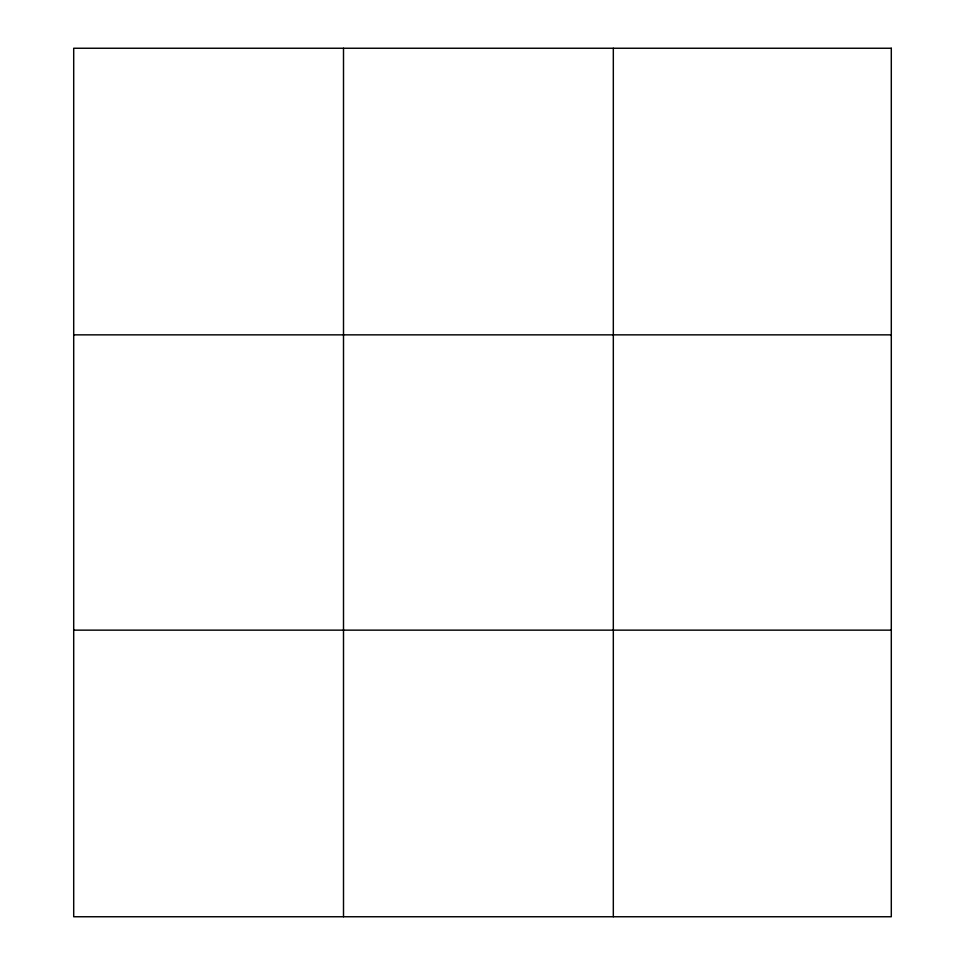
<?xml version="1.0" encoding="UTF-8"?>
<svg xmlns="http://www.w3.org/2000/svg" width="965" height="965" viewBox="0 0 965 965"><rect width="100%" height="100%" fill="white"/><g stroke="black" fill="none" stroke-linecap="round" stroke-linejoin="round"><path stroke-width="1.45" d="M343.504 48.25L343.504 916.75M613.318 48.25L613.318 916.75M73.702 334.855L891.298 334.855M73.702 630.145L891.298 630.145M891.298 48.25L891.298 916.75L73.702 916.75L73.702 48.25L891.298 48.25"/></g></svg>
